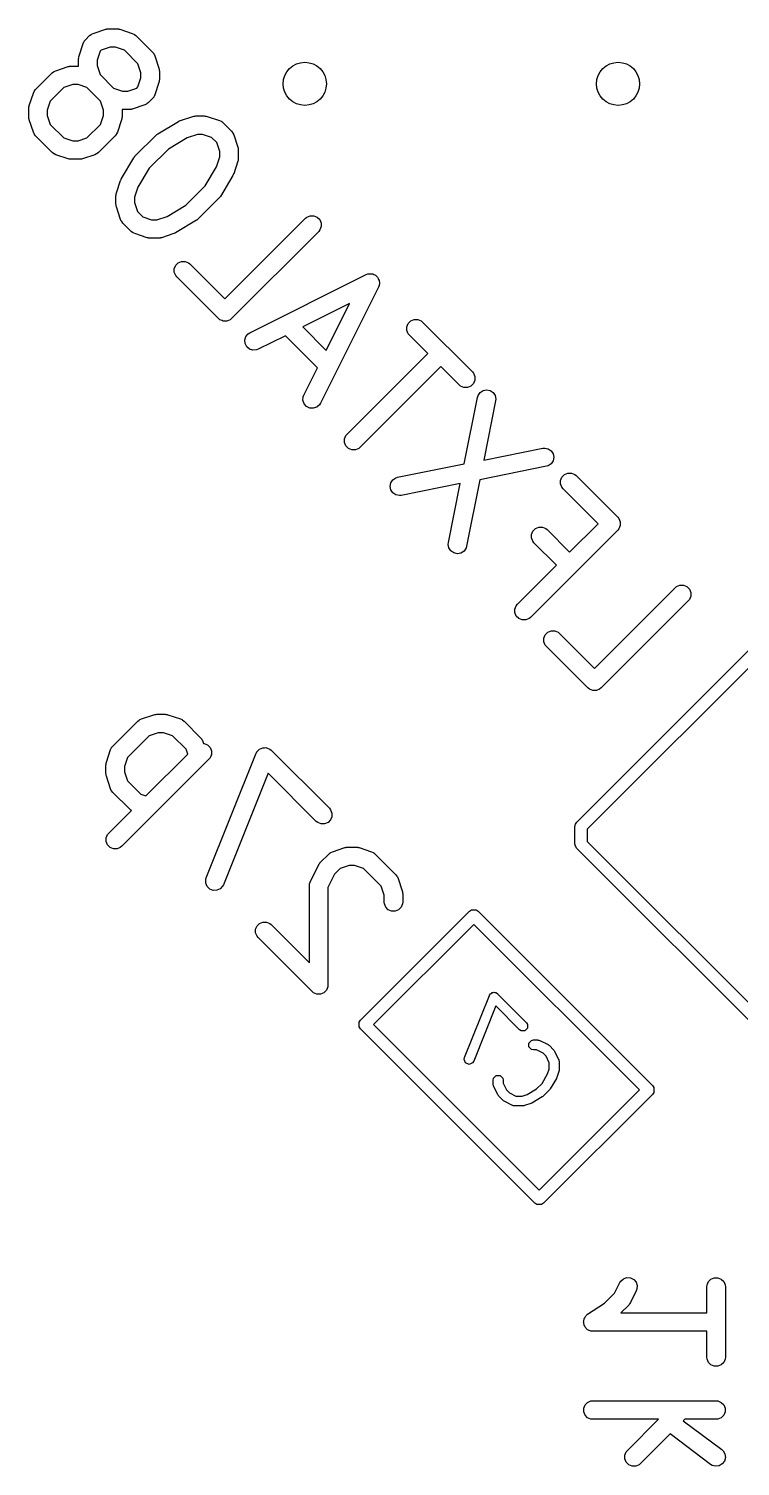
# Model space of a CAD drawing. Extents: x 0.29 to 2.1, y 0.2 to 2.1.
# Drawn here: x 0.9885 to 1.2156, y 1.3424 to 1.8015 of the extents above; entities that cross this region are included whole.
import ezdxf

# ---------------------------------------------------------------- set-up
doc = ezdxf.new("R2010")
doc.units = 0
doc.header["$MEASUREMENT"] = 0
doc.layers.add('BLACK', color=7, linetype='CONTINUOUS')

msp = doc.modelspace()

# ---------------------------------------------------------------- linework, layer by layer
at = {"layer": 'BLACK', "linetype": 'CONTINUOUS'}
for p, q in [((1.00789, 1.79926), (1.00833, 1.79963)), ((1.00833, 1.79963), (1.00843, 1.79967)), ((1.00843, 1.79967), (1.00851, 1.79974)), ((1.00851, 1.79974), (1.00904, 1.79998)), ((1.00904, 1.79998), (1.01302, 1.8013)), ((1.01302, 1.8013), (1.0133, 1.80137)), ((1.0133, 1.80137), (1.01337, 1.8014)), ((1.01337, 1.8014), (1.01348, 1.80141)), ((1.01348, 1.80141), (1.01358, 1.80143)), ((1.01358, 1.80143), (1.01366, 1.80143)), ((1.01366, 1.80143), (1.01395, 1.80146)), ((1.01395, 1.80146), (1.0166, 1.80146)), ((1.0166, 1.80146), (1.01689, 1.80143)), ((1.01689, 1.80143), (1.01697, 1.80143)), ((1.01697, 1.80143), (1.01707, 1.80141)), ((1.01707, 1.80141), (1.01718, 1.8014)), ((1.01718, 1.8014), (1.01725, 1.80137)), ((1.01725, 1.80137), (1.01754, 1.8013)), ((1.01754, 1.8013), (1.02151, 1.79998)), ((1.02151, 1.79998), (1.02204, 1.79974)), ((1.02204, 1.79974), (1.02212, 1.79967)), ((1.02212, 1.79967), (1.02222, 1.79963)), ((1.02222, 1.79963), (1.02267, 1.79926)), ((1.00452, 1.79281), (1.00585, 1.79679)), ((1.00585, 1.79679), (1.00608, 1.79731)), ((1.00608, 1.79731), (1.00615, 1.79739)), ((1.00615, 1.79739), (1.00619, 1.79749)), ((1.00619, 1.79749), (1.00656, 1.79794)), ((1.00656, 1.79794), (1.00789, 1.79926)), ((1.01443, 1.79555), (1.01157, 1.7946)), ((1.01612, 1.79555), (1.01443, 1.79555)), ((1.01898, 1.7946), (1.01612, 1.79555)), ((1.02267, 1.79926), (1.02797, 1.79396)), ((1.00437, 1.79187), (1.0044, 1.79217)), ((1.00437, 1.78952), (1.00437, 1.79187)), ((1.00439, 1.79224), (1.00442, 1.79235)), ((1.0044, 1.79217), (1.00439, 1.79224)), ((1.00442, 1.79235), (1.00443, 1.79245)), ((1.00443, 1.79245), (1.00446, 1.79252)), ((1.00446, 1.79252), (1.00452, 1.79281)), ((1.01123, 1.79426), (1.01028, 1.7914)), ((1.01028, 1.7914), (1.01028, 1.7897)), ((1.01157, 1.7946), (1.01123, 1.79426)), ((1.0233, 1.79028), (1.01898, 1.7946)), ((1.02797, 1.79396), (1.02834, 1.79351)), ((1.02834, 1.79351), (1.02838, 1.79342)), ((1.02838, 1.79342), (1.02845, 1.79334)), ((1.02845, 1.79334), (1.02868, 1.79281)), ((1.02868, 1.79281), (1.03001, 1.78883)), ((0.99065, 1.78203), (0.99595, 1.78733)), ((0.99595, 1.78733), (0.9964, 1.7877)), ((0.9964, 1.7877), (0.9965, 1.78774)), ((0.9965, 1.78774), (0.99658, 1.78781)), ((0.99658, 1.78781), (0.99711, 1.78805)), ((0.99711, 1.78805), (1.00109, 1.78937)), ((1.00109, 1.78937), (1.00137, 1.78944)), ((1.00137, 1.78944), (1.00144, 1.78947)), ((1.00144, 1.78947), (1.00155, 1.78948)), ((1.00155, 1.78948), (1.00165, 1.7895)), ((1.00165, 1.7895), (1.00173, 1.7895)), ((1.00173, 1.7895), (1.00202, 1.78952)), ((1.00202, 1.78952), (1.00437, 1.78952)), ((1.01028, 1.7897), (1.01123, 1.78684)), ((1.01123, 1.78684), (1.01555, 1.78252)), ((1.02425, 1.78742), (1.0233, 1.79028)), ((1.0233, 1.78286), (1.02425, 1.78573)), ((1.02425, 1.78573), (1.02425, 1.78742)), ((1.03001, 1.78883), (1.03007, 1.78855)), ((1.03007, 1.78855), (1.0301, 1.78847)), ((1.0301, 1.78847), (1.03011, 1.78837)), ((1.03011, 1.78837), (1.03014, 1.78827)), ((1.03014, 1.78827), (1.03013, 1.78819)), ((1.03013, 1.78819), (1.03016, 1.7879)), ((1.03016, 1.7879), (1.03016, 1.78525)), ((0.98994, 1.78088), (0.99017, 1.78141)), ((0.99017, 1.78141), (0.99024, 1.78149)), ((0.99024, 1.78149), (0.99029, 1.78158)), ((0.99029, 1.78158), (0.99065, 1.78203)), ((0.99964, 1.78267), (0.99532, 1.77835)), ((1.0025, 1.78362), (0.99964, 1.78267)), ((1.00419, 1.78362), (1.0025, 1.78362)), ((1.00705, 1.78267), (1.00419, 1.78362)), ((1.01137, 1.77835), (1.00705, 1.78267)), ((1.01555, 1.78252), (1.01841, 1.78157)), ((1.01841, 1.78157), (1.0201, 1.78157)), ((1.0201, 1.78157), (1.02296, 1.78252)), ((1.02296, 1.78252), (1.0233, 1.78286)), ((1.03001, 1.78431), (1.02868, 1.78034)), ((1.03007, 1.7846), (1.03001, 1.78431)), ((1.0301, 1.78467), (1.03007, 1.7846)), ((1.03011, 1.78477), (1.0301, 1.78467)), ((1.03014, 1.78488), (1.03011, 1.78477)), ((1.03016, 1.78525), (1.03013, 1.78495)), ((1.03013, 1.78495), (1.03014, 1.78488)), ((0.98851, 1.77644), (0.98852, 1.77654)), ((0.98852, 1.77654), (0.98855, 1.77661)), ((0.98855, 1.77661), (0.98861, 1.7769)), ((0.98861, 1.7769), (0.98994, 1.78088)), ((0.99532, 1.77835), (0.99437, 1.77549)), ((1.01232, 1.77549), (1.01137, 1.77835)), ((1.02549, 1.77714), (1.02151, 1.77582)), ((1.02602, 1.77738), (1.02549, 1.77714)), ((1.0261, 1.77745), (1.02602, 1.77738)), ((1.0262, 1.77749), (1.0261, 1.77745)), ((1.02664, 1.77786), (1.0262, 1.77749)), ((1.02797, 1.77918), (1.02664, 1.77786)), ((1.02834, 1.77963), (1.02797, 1.77918)), ((1.02838, 1.77973), (1.02834, 1.77963)), ((1.02845, 1.77981), (1.02838, 1.77973)), ((1.02868, 1.78034), (1.02845, 1.77981)), ((0.98846, 1.77597), (0.98849, 1.77626)), ((0.98846, 1.77332), (0.98846, 1.77597)), ((0.98849, 1.77302), (0.98846, 1.77332)), ((0.98848, 1.77634), (0.98851, 1.77644)), ((0.98849, 1.77626), (0.98848, 1.77634)), ((0.98848, 1.77295), (0.98849, 1.77302)), ((0.98851, 1.77284), (0.98848, 1.77295)), ((0.98852, 1.77274), (0.98851, 1.77284)), ((0.98855, 1.77267), (0.98852, 1.77274)), ((0.98861, 1.77238), (0.98855, 1.77267)), ((0.98994, 1.7684), (0.98861, 1.77238)), ((0.99437, 1.77549), (0.99437, 1.77379)), ((0.99437, 1.77379), (0.99532, 1.77093)), ((1.01137, 1.77093), (1.01232, 1.77379)), ((1.01232, 1.77379), (1.01232, 1.77549)), ((1.01808, 1.77238), (1.01675, 1.7684)), ((1.01814, 1.77267), (1.01808, 1.77238)), ((1.01817, 1.77274), (1.01814, 1.77267)), ((1.01818, 1.77284), (1.01817, 1.77274)), ((1.01821, 1.77295), (1.01818, 1.77284)), ((1.01823, 1.77332), (1.0182, 1.77302)), ((1.0182, 1.77302), (1.01821, 1.77295)), ((1.02058, 1.77567), (1.01823, 1.77567)), ((1.01823, 1.77567), (1.01823, 1.77332)), ((1.02087, 1.77569), (1.02058, 1.77567)), ((1.02095, 1.77569), (1.02087, 1.77569)), ((1.02105, 1.77571), (1.02095, 1.77569)), ((1.02116, 1.77572), (1.02105, 1.77571)), ((1.02123, 1.77575), (1.02116, 1.77572)), ((1.02151, 1.77582), (1.02123, 1.77575)), ((1.03635, 1.7719), (1.03658, 1.77201)), ((1.03658, 1.77201), (1.03682, 1.77212)), ((1.03682, 1.77212), (1.03684, 1.77212)), ((1.03684, 1.77212), (1.03688, 1.77214)), ((1.03688, 1.77214), (1.04086, 1.77347)), ((1.04086, 1.77347), (1.04114, 1.77353)), ((1.04114, 1.77353), (1.04121, 1.77356)), ((1.04121, 1.77356), (1.04132, 1.77357)), ((1.04132, 1.77357), (1.04142, 1.77359)), ((1.04142, 1.77359), (1.0415, 1.77359)), ((1.0415, 1.77359), (1.04179, 1.77362)), ((1.04179, 1.77362), (1.04444, 1.77362)), ((1.04444, 1.77362), (1.04473, 1.77359)), ((1.04473, 1.77359), (1.04481, 1.77359)), ((1.04481, 1.77359), (1.04491, 1.77357)), ((1.04491, 1.77357), (1.04502, 1.77356)), ((1.04502, 1.77356), (1.04509, 1.77353)), ((1.04509, 1.77353), (1.04537, 1.77347)), ((1.04537, 1.77347), (1.04935, 1.77214)), ((1.04935, 1.77214), (1.04988, 1.7719)), ((0.99017, 1.76788), (0.98994, 1.7684)), ((0.99024, 1.7678), (0.99017, 1.76788)), ((0.99029, 1.7677), (0.99024, 1.7678)), ((0.99065, 1.76725), (0.99029, 1.7677)), ((0.99532, 1.77093), (0.99964, 1.76662)), ((1.00705, 1.76662), (1.01137, 1.77093)), ((1.01641, 1.7677), (1.01604, 1.76725)), ((1.01645, 1.7678), (1.01641, 1.7677)), ((1.01652, 1.76788), (1.01645, 1.7678)), ((1.01675, 1.7684), (1.01652, 1.76788)), ((1.02247, 1.76082), (1.0291, 1.76745)), ((1.0291, 1.76745), (1.02917, 1.76751)), ((1.02917, 1.76751), (1.0292, 1.76755)), ((1.0292, 1.76755), (1.02938, 1.76768)), ((1.02938, 1.76768), (1.02954, 1.76782)), ((1.02954, 1.76782), (1.02958, 1.76783)), ((1.02958, 1.76783), (1.02967, 1.76789)), ((1.02967, 1.76789), (1.03629, 1.77187)), ((1.03629, 1.77187), (1.03633, 1.77189)), ((1.03633, 1.77189), (1.03635, 1.7719)), ((1.04227, 1.76771), (1.03905, 1.76664)), ((1.04396, 1.76771), (1.04227, 1.76771)), ((1.04682, 1.76676), (1.04396, 1.76771)), ((1.04988, 1.7719), (1.04996, 1.77183)), ((1.04996, 1.77183), (1.05006, 1.77179)), ((1.05006, 1.77179), (1.05051, 1.77143)), ((1.05051, 1.77143), (1.05316, 1.76877)), ((1.05316, 1.76877), (1.05352, 1.76833)), ((1.05352, 1.76833), (1.05356, 1.76823)), ((1.05356, 1.76823), (1.05363, 1.76815)), ((1.05363, 1.76815), (1.05387, 1.76762)), ((1.05387, 1.76762), (1.0552, 1.76364)), ((0.99595, 1.76195), (0.99065, 1.76725)), ((0.99964, 1.76662), (1.0025, 1.76566)), ((1.0025, 1.76566), (1.00419, 1.76566)), ((1.00419, 1.76566), (1.00705, 1.76662)), ((1.01604, 1.76725), (1.01074, 1.76195)), ((1.03302, 1.76302), (1.0269, 1.7569)), ((1.03905, 1.76664), (1.03302, 1.76302)), ((1.04849, 1.76509), (1.04682, 1.76676)), ((1.04944, 1.76223), (1.04849, 1.76509)), ((1.0552, 1.76364), (1.05526, 1.76336)), ((1.05526, 1.76336), (1.05529, 1.76329)), ((1.05529, 1.76329), (1.0553, 1.76318)), ((1.0553, 1.76318), (1.05532, 1.76308)), ((1.05532, 1.76308), (1.05532, 1.763)), ((1.05532, 1.763), (1.05535, 1.76271)), ((0.9964, 1.76158), (0.99595, 1.76195)), ((0.9965, 1.76154), (0.9964, 1.76158)), ((0.99658, 1.76147), (0.9965, 1.76154)), ((0.99711, 1.76123), (0.99658, 1.76147)), ((1.00109, 1.75991), (0.99711, 1.76123)), ((1.00137, 1.75984), (1.00109, 1.75991)), ((1.00144, 1.75981), (1.00137, 1.75984)), ((1.00155, 1.7598), (1.00144, 1.75981)), ((1.00165, 1.75978), (1.00155, 1.7598)), ((1.00173, 1.75979), (1.00165, 1.75978)), ((1.00202, 1.75976), (1.00173, 1.75979)), ((1.00467, 1.75976), (1.00202, 1.75976)), ((1.00496, 1.75979), (1.00467, 1.75976)), ((1.00504, 1.75978), (1.00496, 1.75979)), ((1.00514, 1.7598), (1.00504, 1.75978)), ((1.00525, 1.75981), (1.00514, 1.7598)), ((1.00532, 1.75984), (1.00525, 1.75981)), ((1.0056, 1.75991), (1.00532, 1.75984)), ((1.00958, 1.76123), (1.0056, 1.75991)), ((1.01011, 1.76147), (1.00958, 1.76123)), ((1.01019, 1.76154), (1.01011, 1.76147)), ((1.01029, 1.76158), (1.01019, 1.76154)), ((1.01074, 1.76195), (1.01029, 1.76158)), ((1.01805, 1.75362), (1.02202, 1.76025)), ((1.02202, 1.76025), (1.02208, 1.76033)), ((1.02208, 1.76033), (1.0221, 1.76037)), ((1.0221, 1.76037), (1.02224, 1.76054)), ((1.02224, 1.76054), (1.02237, 1.76072)), ((1.02237, 1.76072), (1.0224, 1.76074)), ((1.0224, 1.76074), (1.02247, 1.76082)), ((1.04837, 1.75732), (1.04944, 1.76054)), ((1.04944, 1.76054), (1.04944, 1.76223)), ((1.0552, 1.75912), (1.05387, 1.75515)), ((1.05526, 1.75941), (1.0552, 1.75912)), ((1.05529, 1.75948), (1.05526, 1.75941)), ((1.0553, 1.75959), (1.05529, 1.75948)), ((1.05532, 1.75969), (1.0553, 1.75959)), ((1.05535, 1.76006), (1.05532, 1.75977)), ((1.05532, 1.75977), (1.05532, 1.75969)), ((1.05535, 1.76271), (1.05535, 1.76006)), ((1.01791, 1.75333), (1.01801, 1.75357)), ((1.01801, 1.75357), (1.01803, 1.75358)), ((1.01803, 1.75358), (1.01805, 1.75362)), ((1.0269, 1.7569), (1.02328, 1.75086)), ((1.04475, 1.75128), (1.04837, 1.75732)), ((1.0536, 1.75456), (1.04962, 1.74793)), ((1.05362, 1.7546), (1.0536, 1.75456)), ((1.05363, 1.75462), (1.05362, 1.7546)), ((1.05374, 1.75485), (1.05363, 1.75462)), ((1.05385, 1.75509), (1.05374, 1.75485)), ((1.05387, 1.75515), (1.05385, 1.75511)), ((1.05385, 1.75511), (1.05385, 1.75509)), ((1.01639, 1.74878), (1.01645, 1.74906)), ((1.01645, 1.74906), (1.01778, 1.75304)), ((1.01778, 1.75304), (1.0178, 1.75308)), ((1.0178, 1.7531), (1.01791, 1.75333)), ((1.0178, 1.75308), (1.0178, 1.7531)), ((1.02328, 1.75086), (1.02221, 1.74765)), ((1.03863, 1.74517), (1.04475, 1.75128)), ((1.0163, 1.74813), (1.01633, 1.74842)), ((1.0163, 1.74548), (1.0163, 1.74813)), ((1.01633, 1.74518), (1.0163, 1.74548)), ((1.01632, 1.7485), (1.01635, 1.7486)), ((1.01633, 1.74842), (1.01632, 1.7485)), ((1.01632, 1.74511), (1.01633, 1.74518)), ((1.01635, 1.745), (1.01632, 1.74511)), ((1.01635, 1.7486), (1.01636, 1.7487)), ((1.01636, 1.7449), (1.01635, 1.745)), ((1.01636, 1.7487), (1.01639, 1.74878)), ((1.01639, 1.74483), (1.01636, 1.7449)), ((1.01645, 1.74454), (1.01639, 1.74483)), ((1.01778, 1.74057), (1.01645, 1.74454)), ((1.02221, 1.74765), (1.02221, 1.74596)), ((1.02221, 1.74596), (1.02316, 1.74309)), ((1.03259, 1.74155), (1.03863, 1.74517)), ((1.04918, 1.74737), (1.04255, 1.74074)), ((1.04924, 1.74744), (1.04918, 1.74737)), ((1.04928, 1.74747), (1.04924, 1.74744)), ((1.04941, 1.74764), (1.04928, 1.74747)), ((1.04955, 1.74781), (1.04941, 1.74764)), ((1.04956, 1.74785), (1.04955, 1.74781)), ((1.04962, 1.74793), (1.04956, 1.74785)), ((1.01801, 1.74004), (1.01778, 1.74057)), ((1.01808, 1.73996), (1.01801, 1.74004)), ((1.01812, 1.73986), (1.01808, 1.73996)), ((1.01849, 1.73941), (1.01812, 1.73986)), ((1.02316, 1.74309), (1.02483, 1.74143)), ((1.02483, 1.74143), (1.02769, 1.74048)), ((1.02769, 1.74048), (1.02938, 1.74048)), ((1.02938, 1.74048), (1.03259, 1.74155)), ((1.04198, 1.74029), (1.03535, 1.73632)), ((1.04206, 1.74035), (1.04198, 1.74029)), ((1.0421, 1.74037), (1.04206, 1.74035)), ((1.04227, 1.74051), (1.0421, 1.74037)), ((1.04245, 1.74064), (1.04227, 1.74051)), ((1.04247, 1.74067), (1.04245, 1.74064)), ((1.04255, 1.74074), (1.04247, 1.74067)), ((1.05107, 1.71518), (1.07682, 1.74094)), ((1.07682, 1.74094), (1.07727, 1.7413)), ((1.07727, 1.7413), (1.07833, 1.74174)), ((1.07833, 1.74174), (1.07948, 1.74174)), ((1.07948, 1.74174), (1.08055, 1.7413)), ((1.08055, 1.7413), (1.08136, 1.74049)), ((1.08136, 1.74049), (1.0818, 1.73942)), ((1.02114, 1.73676), (1.01849, 1.73941)), ((1.02159, 1.73639), (1.02114, 1.73676)), ((1.02169, 1.73635), (1.02159, 1.73639)), ((1.02177, 1.73628), (1.02169, 1.73635)), ((1.0223, 1.73605), (1.02177, 1.73628)), ((1.02627, 1.73472), (1.0223, 1.73605)), ((1.03477, 1.73605), (1.03079, 1.73472)), ((1.03481, 1.73607), (1.03477, 1.73605)), ((1.03483, 1.73607), (1.03481, 1.73607)), ((1.03506, 1.73618), (1.03483, 1.73607)), ((1.0353, 1.73628), (1.03506, 1.73618)), ((1.03531, 1.7363), (1.0353, 1.73628)), ((1.03535, 1.73632), (1.03531, 1.7363)), ((1.081, 1.73676), (1.05316, 1.70892)), ((1.08136, 1.73721), (1.081, 1.73676)), ((1.0818, 1.73827), (1.08136, 1.73721)), ((1.0818, 1.73942), (1.0818, 1.73827)), ((1.02656, 1.73466), (1.02627, 1.73472)), ((1.02663, 1.73463), (1.02656, 1.73466)), ((1.02674, 1.73462), (1.02663, 1.73463)), ((1.02684, 1.73459), (1.02674, 1.73462)), ((1.02692, 1.7346), (1.02684, 1.73459)), ((1.02721, 1.73457), (1.02692, 1.7346)), ((1.02986, 1.73457), (1.02721, 1.73457)), ((1.03015, 1.7346), (1.02986, 1.73457)), ((1.03023, 1.73459), (1.03015, 1.7346)), ((1.03033, 1.73462), (1.03023, 1.73459)), ((1.03043, 1.73463), (1.03033, 1.73462)), ((1.03051, 1.73466), (1.03043, 1.73463)), ((1.03079, 1.73472), (1.03051, 1.73466)), ((1.03536, 1.72591), (1.03617, 1.72672)), ((1.03617, 1.72672), (1.03724, 1.72716)), ((1.03724, 1.72716), (1.03839, 1.72716)), ((1.03839, 1.72716), (1.03945, 1.72672)), ((1.03945, 1.72672), (1.0399, 1.72635)), ((1.0399, 1.72635), (1.05107, 1.71518)), ((1.03492, 1.72484), (1.03536, 1.72591)), ((1.03492, 1.72369), (1.03492, 1.72484)), ((1.03536, 1.72263), (1.03492, 1.72369)), ((1.03572, 1.72218), (1.03536, 1.72263)), ((1.04898, 1.70892), (1.03572, 1.72218)), ((1.05903, 1.70437), (1.09615, 1.72293)), ((1.09615, 1.72293), (1.09669, 1.72314)), ((1.09669, 1.72314), (1.0969, 1.72315)), ((1.0969, 1.72315), (1.0971, 1.72322)), ((1.0971, 1.72322), (1.09747, 1.72319)), ((1.09747, 1.72319), (1.09784, 1.72322)), ((1.09784, 1.72322), (1.09804, 1.72315)), ((1.09804, 1.72315), (1.09825, 1.72314)), ((1.09825, 1.72314), (1.09858, 1.72297)), ((1.09858, 1.72297), (1.09893, 1.72285)), ((1.09893, 1.72285), (1.09909, 1.72272)), ((1.09909, 1.72272), (1.09928, 1.72262)), ((1.09928, 1.72262), (1.09952, 1.72234)), ((1.09952, 1.72234), (1.0998, 1.7221)), ((1.0998, 1.7221), (1.09989, 1.72191)), ((1.09989, 1.72191), (1.10003, 1.72175)), ((1.10003, 1.72175), (1.10015, 1.7214)), ((1.10011, 1.71897), (1.08155, 1.68185)), ((1.10032, 1.71951), (1.10011, 1.71897)), ((1.10015, 1.7214), (1.10032, 1.72107)), ((1.10032, 1.72107), (1.10033, 1.72086)), ((1.10033, 1.71972), (1.10032, 1.71951)), ((1.10033, 1.72086), (1.1004, 1.72066)), ((1.1004, 1.71992), (1.10033, 1.71972)), ((1.1004, 1.72066), (1.10037, 1.72029)), ((1.10037, 1.72029), (1.1004, 1.71992)), ((1.09086, 1.71369), (1.07594, 1.70622)), ((1.0834, 1.69876), (1.09086, 1.71369)), ((1.04943, 1.70855), (1.04898, 1.70892)), ((1.05018, 1.70824), (1.04943, 1.70855)), ((1.05049, 1.70811), (1.05018, 1.70824)), ((1.05165, 1.70811), (1.05049, 1.70811)), ((1.05049, 1.70811), (1.05049, 1.70811)), ((1.05271, 1.70855), (1.05165, 1.70811)), ((1.05316, 1.70892), (1.05271, 1.70855)), ((1.05271, 1.70855), (1.05271, 1.70855)), ((1.10959, 1.70735), (1.11041, 1.70816)), ((1.11041, 1.70816), (1.11147, 1.7086)), ((1.11147, 1.7086), (1.11263, 1.7086)), ((1.11263, 1.7086), (1.11369, 1.70816)), ((1.11369, 1.70816), (1.11414, 1.70779)), ((1.11414, 1.70779), (1.13005, 1.69189)), ((1.05742, 1.7021), (1.05778, 1.70319)), ((1.05778, 1.70319), (1.05854, 1.70406)), ((1.05854, 1.70406), (1.05903, 1.70437)), ((1.07037, 1.70344), (1.06167, 1.69909)), ((1.08062, 1.69319), (1.07037, 1.70344)), ((1.07594, 1.70622), (1.0834, 1.69876)), ((1.10915, 1.70628), (1.10959, 1.70735)), ((1.10915, 1.70513), (1.10915, 1.70628)), ((1.10959, 1.70407), (1.10915, 1.70513)), ((1.10996, 1.70362), (1.10959, 1.70407)), ((1.11583, 1.69775), (1.10996, 1.70362)), ((1.0575, 1.70095), (1.05742, 1.7021)), ((1.05802, 1.69992), (1.0575, 1.70095)), ((1.05889, 1.69916), (1.05802, 1.69992)), ((1.05998, 1.6988), (1.05889, 1.69916)), ((1.06113, 1.69888), (1.05998, 1.6988)), ((1.06167, 1.69909), (1.06113, 1.69888)), ((1.09008, 1.672), (1.11583, 1.69775)), ((1.07627, 1.68449), (1.08062, 1.69319)), ((1.12, 1.69358), (1.09425, 1.66783)), ((1.12587, 1.68771), (1.12, 1.69358)), ((1.13005, 1.69189), (1.13041, 1.69144)), ((1.13041, 1.69144), (1.13085, 1.69037)), ((1.13085, 1.69037), (1.13085, 1.68922)), ((1.12632, 1.68734), (1.12587, 1.68771)), ((1.12738, 1.6869), (1.12632, 1.68734)), ((1.12853, 1.6869), (1.12738, 1.6869)), ((1.1296, 1.68734), (1.12853, 1.6869)), ((1.13041, 1.68816), (1.1296, 1.68734)), ((1.13085, 1.68922), (1.13041, 1.68816)), ((1.13186, 1.6843), (1.1325, 1.68526)), ((1.1325, 1.68526), (1.13346, 1.6859)), ((1.13346, 1.6859), (1.13459, 1.68612)), ((1.13459, 1.68612), (1.13572, 1.6859)), ((1.13572, 1.6859), (1.13668, 1.68526)), ((1.13668, 1.68526), (1.13731, 1.6843)), ((1.07598, 1.6828), (1.07606, 1.68395)), ((1.07634, 1.68171), (1.07598, 1.6828)), ((1.07606, 1.68395), (1.07627, 1.68449)), ((1.0771, 1.68084), (1.07634, 1.68171)), ((1.07813, 1.68032), (1.0771, 1.68084)), ((1.07928, 1.68024), (1.07813, 1.68032)), ((1.08037, 1.68061), (1.07928, 1.68024)), ((1.08124, 1.68136), (1.08037, 1.68061)), ((1.08155, 1.68185), (1.08124, 1.68136)), ((1.12744, 1.66248), (1.13169, 1.68375)), ((1.13169, 1.68375), (1.13186, 1.6843)), ((1.13748, 1.68259), (1.13371, 1.66374)), ((1.13731, 1.6843), (1.13754, 1.68317)), ((1.13754, 1.68317), (1.13748, 1.68259)), ((1.08927, 1.67049), (1.08971, 1.67155)), ((1.08971, 1.67155), (1.09008, 1.672)), ((1.08927, 1.66934), (1.08927, 1.67049)), ((1.08971, 1.66827), (1.08927, 1.66934)), ((1.09052, 1.66746), (1.08971, 1.66827)), ((1.09159, 1.66702), (1.09052, 1.66746)), ((1.09274, 1.66702), (1.09159, 1.66702)), ((1.09381, 1.66746), (1.09274, 1.66702)), ((1.09425, 1.66783), (1.09381, 1.66746)), ((1.13371, 1.66374), (1.15257, 1.66751)), ((1.15257, 1.66751), (1.15314, 1.66756)), ((1.15314, 1.66756), (1.15427, 1.66734)), ((1.15427, 1.66734), (1.15523, 1.6667)), ((1.15523, 1.6667), (1.15587, 1.66574)), ((1.10617, 1.65823), (1.12744, 1.66248)), ((1.15428, 1.66188), (1.15372, 1.66172)), ((1.15524, 1.66253), (1.15428, 1.66188)), ((1.15587, 1.66348), (1.15524, 1.66253)), ((1.15587, 1.66574), (1.1561, 1.66461)), ((1.1561, 1.66461), (1.15587, 1.66348)), ((1.10402, 1.65646), (1.10466, 1.65742)), ((1.10466, 1.65742), (1.10561, 1.65806)), ((1.10561, 1.65806), (1.10617, 1.65823)), ((1.13246, 1.65746), (1.1282, 1.63619)), ((1.15372, 1.66172), (1.13246, 1.65746)), ((1.1582, 1.65723), (1.15864, 1.6583)), ((1.1582, 1.65608), (1.1582, 1.65723)), ((1.15864, 1.6583), (1.15946, 1.65911)), ((1.15946, 1.65911), (1.16052, 1.65955)), ((1.16052, 1.65955), (1.16167, 1.65955)), ((1.16167, 1.65955), (1.16274, 1.65911)), ((1.16274, 1.65911), (1.16319, 1.65874)), ((1.16319, 1.65874), (1.17644, 1.64549)), ((1.10379, 1.65533), (1.10402, 1.65646)), ((1.10402, 1.6542), (1.10379, 1.65533)), ((1.10466, 1.65324), (1.10402, 1.6542)), ((1.10562, 1.6526), (1.10466, 1.65324)), ((1.10675, 1.65238), (1.10562, 1.6526)), ((1.12618, 1.65621), (1.10733, 1.65244)), ((1.12241, 1.63735), (1.12618, 1.65621)), ((1.15864, 1.65502), (1.1582, 1.65608)), ((1.15901, 1.65457), (1.15864, 1.65502)), ((1.17018, 1.6434), (1.15901, 1.65457)), ((1.10733, 1.65244), (1.10675, 1.65238)), ((1.1611, 1.63432), (1.17018, 1.6434)), ((1.17644, 1.64549), (1.17681, 1.64504)), ((1.17681, 1.64504), (1.17725, 1.64398)), ((1.17725, 1.64398), (1.17725, 1.64282)), ((1.17644, 1.64131), (1.1486, 1.61347)), ((1.14892, 1.64), (1.14936, 1.64106)), ((1.14892, 1.63885), (1.14892, 1.64)), ((1.14936, 1.63778), (1.14892, 1.63885)), ((1.14936, 1.64106), (1.15018, 1.64188)), ((1.15018, 1.64188), (1.15124, 1.64232)), ((1.15124, 1.64232), (1.1524, 1.64232)), ((1.1524, 1.64232), (1.15346, 1.64188)), ((1.15346, 1.64188), (1.15391, 1.64151)), ((1.15391, 1.64151), (1.1611, 1.63432)), ((1.17681, 1.64176), (1.17644, 1.64131)), ((1.17725, 1.64282), (1.17681, 1.64176)), ((1.17681, 1.64176), (1.17681, 1.64176)), ((1.12235, 1.63678), (1.12241, 1.63735)), ((1.12258, 1.63565), (1.12235, 1.63678)), ((1.12322, 1.63469), (1.12258, 1.63565)), ((1.12417, 1.63405), (1.12322, 1.63469)), ((1.12739, 1.63468), (1.12643, 1.63404)), ((1.12803, 1.63564), (1.12739, 1.63468)), ((1.1282, 1.63619), (1.12803, 1.63564)), ((1.14973, 1.63734), (1.14936, 1.63778)), ((1.15692, 1.63014), (1.14973, 1.63734)), ((1.1253, 1.63382), (1.12417, 1.63405)), ((1.12643, 1.63404), (1.1253, 1.63382)), ((1.14443, 1.61765), (1.15692, 1.63014)), ((1.16336, 1.54808), (1.24688, 1.6316)), ((1.24909, 1.62824), (1.16672, 1.54588)), ((1.16905, 1.5972), (1.1948, 1.62295)), ((1.1948, 1.62295), (1.19525, 1.62332)), ((1.19525, 1.62332), (1.19632, 1.62376)), ((1.19632, 1.62376), (1.19747, 1.62376)), ((1.19747, 1.62376), (1.19853, 1.62332)), ((1.19853, 1.62332), (1.19935, 1.6225)), ((1.19935, 1.6225), (1.19979, 1.62144)), ((1.19979, 1.62144), (1.19979, 1.62029)), ((1.14362, 1.61614), (1.14406, 1.6172)), ((1.14362, 1.61499), (1.14362, 1.61614)), ((1.14406, 1.6172), (1.14443, 1.61765)), ((1.19898, 1.61878), (1.17114, 1.59094)), ((1.19935, 1.61922), (1.19898, 1.61878)), ((1.19979, 1.62029), (1.19935, 1.61922)), ((1.14406, 1.61392), (1.14362, 1.61499)), ((1.14488, 1.61311), (1.14406, 1.61392)), ((1.14594, 1.61267), (1.14488, 1.61311)), ((1.14709, 1.61267), (1.14594, 1.61267)), ((1.14816, 1.61311), (1.14709, 1.61267)), ((1.1486, 1.61347), (1.14816, 1.61311)), ((1.1529, 1.60686), (1.15334, 1.60792)), ((1.1529, 1.60571), (1.1529, 1.60686)), ((1.15334, 1.60792), (1.15416, 1.60874)), ((1.15416, 1.60874), (1.15522, 1.60918)), ((1.15522, 1.60918), (1.15637, 1.60918)), ((1.15637, 1.60918), (1.15744, 1.60874)), ((1.15744, 1.60874), (1.15788, 1.60837)), ((1.15788, 1.60837), (1.16905, 1.5972)), ((1.15334, 1.60464), (1.1529, 1.60571)), ((1.15371, 1.60419), (1.15334, 1.60464)), ((1.16696, 1.59094), (1.15371, 1.60419)), ((1.16741, 1.59057), (1.16696, 1.59094)), ((1.16848, 1.59013), (1.16741, 1.59057)), ((1.16963, 1.59013), (1.16848, 1.59013)), ((1.16848, 1.59013), (1.16848, 1.59013)), ((1.17069, 1.59057), (1.16963, 1.59013)), ((1.17114, 1.59094), (1.17069, 1.59057)), ((1.01529, 1.57239), (1.02325, 1.58035)), ((1.02325, 1.58035), (1.02369, 1.58071)), ((1.02369, 1.58071), (1.02379, 1.58075)), ((1.02379, 1.58075), (1.02387, 1.58082)), ((1.02387, 1.58082), (1.0244, 1.58106)), ((1.0244, 1.58106), (1.02838, 1.58238)), ((1.02838, 1.58238), (1.02866, 1.58245)), ((1.02866, 1.58245), (1.02873, 1.58248)), ((1.02873, 1.58248), (1.02884, 1.58249)), ((1.02884, 1.58249), (1.02894, 1.58251)), ((1.02894, 1.58251), (1.02902, 1.58251)), ((1.02902, 1.58251), (1.02931, 1.58254)), ((1.02931, 1.58254), (1.03196, 1.58254)), ((1.03196, 1.58254), (1.03225, 1.58251)), ((1.03225, 1.58251), (1.03233, 1.58251)), ((1.03233, 1.58251), (1.03243, 1.58249)), ((1.03243, 1.58249), (1.03254, 1.58248)), ((1.03254, 1.58248), (1.03261, 1.58245)), ((1.03261, 1.58245), (1.0329, 1.58238)), ((1.0329, 1.58238), (1.03687, 1.58106)), ((1.03687, 1.58106), (1.0374, 1.58082)), ((1.0374, 1.58082), (1.03748, 1.58075)), ((1.03748, 1.58075), (1.03758, 1.58071)), ((1.03758, 1.58071), (1.03803, 1.58035)), ((1.03803, 1.58035), (1.04333, 1.57504)), ((1.02693, 1.57568), (1.01996, 1.56871)), ((1.02979, 1.57663), (1.02693, 1.57568)), ((1.03148, 1.57663), (1.02979, 1.57663)), ((1.03434, 1.57568), (1.03148, 1.57663)), ((1.03866, 1.57136), (1.03434, 1.57568)), ((1.04333, 1.57504), (1.0437, 1.5746)), ((1.0437, 1.5746), (1.04374, 1.5745)), ((1.01325, 1.56726), (1.01458, 1.57124)), ((1.01458, 1.57124), (1.01481, 1.57177)), ((1.01481, 1.57177), (1.01488, 1.57185)), ((1.01488, 1.57185), (1.01492, 1.57194)), ((1.01492, 1.57194), (1.01529, 1.57239)), ((1.03919, 1.56978), (1.03866, 1.57136)), ((1.04374, 1.5745), (1.04381, 1.57442)), ((1.04381, 1.57442), (1.04404, 1.57389)), ((1.04404, 1.57389), (1.04427, 1.5732)), ((1.04427, 1.5732), (1.04447, 1.5732)), ((1.04447, 1.5732), (1.04553, 1.57276)), ((1.04513, 1.5303), (1.06104, 1.57007)), ((1.04553, 1.57276), (1.04635, 1.57194)), ((1.04635, 1.57194), (1.04679, 1.57088)), ((1.04679, 1.57088), (1.04679, 1.56973)), ((1.06104, 1.57007), (1.0613, 1.57059)), ((1.0613, 1.57059), (1.06132, 1.5706)), ((1.06132, 1.57062), (1.06172, 1.57101)), ((1.06132, 1.5706), (1.06132, 1.57062)), ((1.06172, 1.57101), (1.06211, 1.57141)), ((1.06211, 1.57141), (1.06212, 1.57142)), ((1.06212, 1.57142), (1.06214, 1.57143)), ((1.06214, 1.57143), (1.06265, 1.57165)), ((1.06265, 1.57165), (1.06317, 1.57187)), ((1.06317, 1.57187), (1.06319, 1.57187)), ((1.06319, 1.57187), (1.0632, 1.57187)), ((1.0632, 1.57187), (1.06376, 1.57187)), ((1.06376, 1.57187), (1.06432, 1.57188)), ((1.06432, 1.57188), (1.06434, 1.57187)), ((1.06434, 1.57187), (1.06435, 1.57187)), ((1.06435, 1.57187), (1.06487, 1.57166)), ((1.06487, 1.57166), (1.06539, 1.57145)), ((1.06539, 1.57145), (1.0654, 1.57144)), ((1.0654, 1.57144), (1.06542, 1.57143)), ((1.06542, 1.57143), (1.06587, 1.57107)), ((1.06587, 1.57107), (1.08443, 1.55251)), ((1.0131, 1.56633), (1.01313, 1.56662)), ((1.0131, 1.56368), (1.0131, 1.56633)), ((1.01312, 1.5667), (1.01315, 1.5668)), ((1.01313, 1.56662), (1.01312, 1.5667)), ((1.01315, 1.5668), (1.01316, 1.5669)), ((1.01316, 1.5669), (1.01319, 1.56697)), ((1.01319, 1.56697), (1.01325, 1.56726)), ((1.04598, 1.56822), (1.01814, 1.54038)), ((1.01996, 1.56871), (1.01901, 1.56585)), ((1.01901, 1.56585), (1.01901, 1.56415)), ((1.02586, 1.55645), (1.03919, 1.56978)), ((1.04635, 1.56866), (1.04598, 1.56822)), ((1.04679, 1.56973), (1.04635, 1.56866)), ((1.01313, 1.56338), (1.0131, 1.56368)), ((1.01312, 1.56331), (1.01313, 1.56338)), ((1.01315, 1.5632), (1.01312, 1.56331)), ((1.01316, 1.5631), (1.01315, 1.5632)), ((1.01319, 1.56303), (1.01316, 1.5631)), ((1.01325, 1.56274), (1.01319, 1.56303)), ((1.01458, 1.55876), (1.01325, 1.56274)), ((1.01901, 1.56415), (1.01996, 1.56129)), ((1.01996, 1.56129), (1.02428, 1.55698)), ((1.06486, 1.56372), (1.05061, 1.52811)), ((1.08025, 1.54833), (1.06486, 1.56372)), ((1.01481, 1.55824), (1.01458, 1.55876)), ((1.01488, 1.55816), (1.01481, 1.55824)), ((1.01492, 1.55806), (1.01488, 1.55816)), ((1.01529, 1.55761), (1.01492, 1.55806)), ((1.02059, 1.55231), (1.01529, 1.55761)), ((1.02428, 1.55698), (1.02586, 1.55645)), ((1.01397, 1.54455), (1.02124, 1.55182)), ((1.02104, 1.55194), (1.02059, 1.55231)), ((1.02114, 1.5519), (1.02104, 1.55194)), ((1.02122, 1.55183), (1.02114, 1.5519)), ((1.02124, 1.55182), (1.02122, 1.55183)), ((1.08443, 1.55251), (1.08479, 1.55206)), ((1.08479, 1.55206), (1.08523, 1.55099)), ((1.0807, 1.54796), (1.08025, 1.54833)), ((1.08176, 1.54752), (1.0807, 1.54796)), ((1.08291, 1.54752), (1.08176, 1.54752)), ((1.08398, 1.54796), (1.08291, 1.54752)), ((1.08479, 1.54878), (1.08398, 1.54796)), ((1.08523, 1.54984), (1.08479, 1.54878)), ((1.08523, 1.55099), (1.08523, 1.54984)), ((1.16278, 1.54669), (1.16293, 1.54745)), ((1.16293, 1.54745), (1.16336, 1.54808)), ((1.01316, 1.54304), (1.0136, 1.54411)), ((1.01316, 1.54189), (1.01316, 1.54304)), ((1.0136, 1.54411), (1.01397, 1.54455)), ((1.16278, 1.54113), (1.16278, 1.54669)), ((1.16672, 1.54588), (1.16672, 1.54194)), ((1.0136, 1.54082), (1.01316, 1.54189)), ((1.01441, 1.54001), (1.0136, 1.54082)), ((1.01548, 1.53957), (1.01441, 1.54001)), ((1.01663, 1.53957), (1.01548, 1.53957)), ((1.01769, 1.54001), (1.01663, 1.53957)), ((1.01814, 1.54038), (1.01769, 1.54001)), ((1.08158, 1.53527), (1.08423, 1.53792)), ((1.08423, 1.53792), (1.08467, 1.53829)), ((1.08467, 1.53829), (1.08477, 1.53833)), ((1.08477, 1.53833), (1.08485, 1.5384)), ((1.08485, 1.5384), (1.08538, 1.53864)), ((1.08538, 1.53864), (1.08936, 1.53996)), ((1.08936, 1.53996), (1.08964, 1.54003)), ((1.08964, 1.54003), (1.08972, 1.54006)), ((1.08972, 1.54006), (1.08982, 1.54007)), ((1.08982, 1.54007), (1.08992, 1.54009)), ((1.08992, 1.54009), (1.09, 1.54009)), ((1.09, 1.54009), (1.09029, 1.54011)), ((1.09029, 1.54011), (1.09294, 1.54011)), ((1.09294, 1.54011), (1.09323, 1.54009)), ((1.09323, 1.54009), (1.09331, 1.54009)), ((1.09331, 1.54009), (1.09341, 1.54007)), ((1.09341, 1.54007), (1.09352, 1.54006)), ((1.09352, 1.54006), (1.09359, 1.54003)), ((1.09359, 1.54003), (1.09388, 1.53996)), ((1.09388, 1.53996), (1.09785, 1.53864)), ((1.09785, 1.53864), (1.09838, 1.5384)), ((1.09838, 1.5384), (1.09846, 1.53833)), ((1.09846, 1.53833), (1.09856, 1.53829)), ((1.09856, 1.53829), (1.09901, 1.53792)), ((1.09901, 1.53792), (1.10564, 1.5313)), ((1.16293, 1.54037), (1.16278, 1.54113)), ((1.16336, 1.53973), (1.16293, 1.54037)), ((1.22739, 1.4757), (1.16336, 1.53973)), ((1.16672, 1.54194), (1.2296, 1.47906)), ((1.07837, 1.5292), (1.08102, 1.53451)), ((1.08102, 1.53451), (1.08118, 1.53475)), ((1.08118, 1.53475), (1.08121, 1.53483)), ((1.08121, 1.53483), (1.08127, 1.53491)), ((1.08127, 1.53491), (1.08133, 1.535)), ((1.08133, 1.535), (1.08139, 1.53505)), ((1.08139, 1.53505), (1.08158, 1.53527)), ((1.08791, 1.53326), (1.08609, 1.53144)), ((1.09077, 1.53421), (1.08791, 1.53326)), ((1.09246, 1.53421), (1.09077, 1.53421)), ((1.09532, 1.53326), (1.09246, 1.53421)), ((1.10097, 1.52761), (1.09532, 1.53326)), ((1.04497, 1.52975), (1.04513, 1.5303)), ((1.04498, 1.5286), (1.04497, 1.52975)), ((1.07816, 1.52866), (1.07837, 1.5292)), ((1.07816, 1.52856), (1.07816, 1.52866)), ((1.08609, 1.53144), (1.08396, 1.52719)), ((1.10564, 1.5313), (1.106, 1.53085)), ((1.106, 1.53085), (1.10604, 1.53075)), ((1.10604, 1.53075), (1.10611, 1.53067)), ((1.10611, 1.53067), (1.10635, 1.53014)), ((1.10635, 1.53014), (1.10767, 1.52616)), ((1.04544, 1.52754), (1.04498, 1.5286)), ((1.04626, 1.52673), (1.04544, 1.52754)), ((1.04733, 1.52631), (1.04626, 1.52673)), ((1.04848, 1.52632), (1.04733, 1.52631)), ((1.04954, 1.52677), (1.04848, 1.52632)), ((1.05035, 1.5276), (1.04954, 1.52677)), ((1.05061, 1.52811), (1.05035, 1.5276)), ((1.07806, 1.52788), (1.07812, 1.52846)), ((1.07806, 1.5032), (1.07806, 1.52788)), ((1.07812, 1.52846), (1.07816, 1.52856)), ((1.08396, 1.52719), (1.08396, 1.49607)), ((1.10192, 1.52475), (1.10097, 1.52761)), ((1.10192, 1.52258), (1.10192, 1.52475)), ((1.10767, 1.52616), (1.10774, 1.52588)), ((1.10774, 1.52588), (1.10777, 1.52581)), ((1.10777, 1.52581), (1.10778, 1.5257)), ((1.10778, 1.5257), (1.1078, 1.5256)), ((1.1078, 1.5256), (1.1078, 1.52552)), ((1.1078, 1.52552), (1.10783, 1.52523)), ((1.10783, 1.52523), (1.10783, 1.52258)), ((1.09434, 1.48483), (1.12914, 1.51963)), ((1.10198, 1.522), (1.10192, 1.52258)), ((1.10242, 1.52094), (1.10198, 1.522)), ((1.10323, 1.52012), (1.10242, 1.52094)), ((1.1043, 1.51968), (1.10323, 1.52012)), ((1.10545, 1.51968), (1.1043, 1.51968)), ((1.10651, 1.52012), (1.10545, 1.51968)), ((1.10733, 1.52094), (1.10651, 1.52012)), ((1.10777, 1.522), (1.10733, 1.52094)), ((1.10783, 1.52258), (1.10777, 1.522)), ((1.12914, 1.51963), (1.12978, 1.52006)), ((1.12978, 1.52006), (1.13129, 1.52006)), ((1.13129, 1.52006), (1.13193, 1.51963)), ((1.13193, 1.51963), (1.1876, 1.46395)), ((1.06088, 1.51388), (1.06132, 1.51494)), ((1.06132, 1.51494), (1.06214, 1.51576)), ((1.06214, 1.51576), (1.0632, 1.5162)), ((1.0632, 1.5162), (1.06435, 1.5162)), ((1.06435, 1.5162), (1.06542, 1.51576)), ((1.06542, 1.51576), (1.06587, 1.51539)), ((1.06587, 1.51539), (1.07806, 1.5032)), ((1.13053, 1.51546), (1.09852, 1.48344)), ((1.18343, 1.46256), (1.13053, 1.51546)), ((1.06088, 1.51272), (1.06088, 1.51388)), ((1.06132, 1.51166), (1.06088, 1.51272)), ((1.06169, 1.51121), (1.06132, 1.51166)), ((1.07892, 1.49398), (1.06169, 1.51121)), ((1.07937, 1.49361), (1.07892, 1.49398)), ((1.08044, 1.49317), (1.07937, 1.49361)), ((1.08159, 1.49317), (1.08044, 1.49317)), ((1.08265, 1.49361), (1.08159, 1.49317)), ((1.08159, 1.49317), (1.08159, 1.49317)), ((1.08347, 1.49443), (1.08265, 1.49361)), ((1.08391, 1.49549), (1.08347, 1.49443)), ((1.08396, 1.49607), (1.08391, 1.49549)), ((1.12755, 1.4729), (1.13551, 1.49278)), ((1.13551, 1.49278), (1.13552, 1.49279)), ((1.13552, 1.4928), (1.13553, 1.49281)), ((1.13552, 1.49279), (1.13552, 1.4928)), ((1.13553, 1.49281), (1.13584, 1.4933)), ((1.13584, 1.4933), (1.13614, 1.49342)), ((1.13614, 1.49342), (1.13637, 1.49365)), ((1.13637, 1.49365), (1.13667, 1.49365)), ((1.13667, 1.49365), (1.13695, 1.49377)), ((1.13695, 1.49377), (1.13725, 1.49365)), ((1.13725, 1.49365), (1.13757, 1.49365)), ((1.13757, 1.49365), (1.13805, 1.49333)), ((1.13805, 1.49333), (1.13807, 1.49332)), ((1.13807, 1.49332), (1.13807, 1.49332)), ((1.13807, 1.49332), (1.13808, 1.49331)), ((1.13808, 1.49331), (1.14736, 1.48403)), ((1.13755, 1.4894), (1.13048, 1.47173)), ((1.14514, 1.4818), (1.13755, 1.4894)), ((1.09392, 1.48419), (1.09434, 1.48483)), ((1.09392, 1.48269), (1.09392, 1.48419)), ((1.09852, 1.48344), (1.15141, 1.43055)), ((1.14736, 1.48403), (1.14771, 1.48352)), ((1.14771, 1.48352), (1.14771, 1.48232)), ((1.09434, 1.48205), (1.09392, 1.48269)), ((1.15002, 1.42637), (1.09434, 1.48205)), ((1.14565, 1.48146), (1.14514, 1.4818)), ((1.14685, 1.48146), (1.14565, 1.48146)), ((1.14771, 1.48232), (1.14685, 1.48146)), ((1.14811, 1.47755), (1.14896, 1.47841)), ((1.14896, 1.47841), (1.14956, 1.47853)), ((1.14956, 1.47853), (1.15089, 1.47853)), ((1.15089, 1.47853), (1.15097, 1.47851)), ((1.15097, 1.47851), (1.151, 1.47852)), ((1.151, 1.47852), (1.15125, 1.47846)), ((1.15125, 1.47846), (1.15149, 1.47841)), ((1.15149, 1.47841), (1.15152, 1.47838)), ((1.15152, 1.47838), (1.15159, 1.47836)), ((1.15159, 1.47836), (1.15425, 1.47704)), ((1.14811, 1.47635), (1.14811, 1.47755)), ((1.14896, 1.4755), (1.14811, 1.47635)), ((1.14956, 1.47538), (1.14896, 1.4755)), ((1.15052, 1.47538), (1.14956, 1.47538)), ((1.15261, 1.47433), (1.15052, 1.47538)), ((1.15357, 1.47337), (1.15261, 1.47433)), ((1.15425, 1.47704), (1.15445, 1.47688)), ((1.15445, 1.47688), (1.15465, 1.47674)), ((1.15465, 1.47674), (1.15598, 1.47541)), ((1.15598, 1.47541), (1.15612, 1.4752)), ((1.15612, 1.4752), (1.15628, 1.47501)), ((1.15628, 1.47501), (1.1576, 1.47235)), ((1.12744, 1.47229), (1.12755, 1.4729)), ((1.12792, 1.47119), (1.12744, 1.47229)), ((1.12904, 1.47074), (1.12792, 1.47119)), ((1.13014, 1.47121), (1.12904, 1.47074)), ((1.13048, 1.47173), (1.13014, 1.47121)), ((1.15462, 1.47128), (1.15357, 1.47337)), ((1.15409, 1.46767), (1.15462, 1.46925)), ((1.15462, 1.46925), (1.15462, 1.47128)), ((1.1576, 1.47235), (1.15762, 1.47228)), ((1.15762, 1.47228), (1.15765, 1.47225)), ((1.15765, 1.47225), (1.1577, 1.472)), ((1.1577, 1.472), (1.15776, 1.47176)), ((1.15777, 1.469), (1.15772, 1.46875)), ((1.15776, 1.47176), (1.15775, 1.47173)), ((1.15775, 1.47173), (1.15777, 1.47165)), ((1.15777, 1.47165), (1.15777, 1.469)), ((1.13672, 1.46568), (1.13684, 1.46629)), ((1.13672, 1.46436), (1.13672, 1.46568)), ((1.13684, 1.46629), (1.13769, 1.46714)), ((1.13769, 1.46714), (1.1389, 1.46714)), ((1.1389, 1.46714), (1.13975, 1.46629)), ((1.13975, 1.46629), (1.13987, 1.46568)), ((1.13987, 1.46568), (1.13987, 1.46473)), ((1.13987, 1.46473), (1.14092, 1.46264)), ((1.15058, 1.46296), (1.15229, 1.46467)), ((1.15229, 1.46467), (1.15409, 1.46767)), ((1.15688, 1.4662), (1.15489, 1.46289)), ((1.15694, 1.46636), (1.15688, 1.4662)), ((1.15702, 1.46651), (1.15694, 1.46636)), ((1.15769, 1.4685), (1.15702, 1.46651)), ((1.15772, 1.46875), (1.15769, 1.4685)), ((1.13674, 1.46428), (1.13672, 1.46436)), ((1.13673, 1.46425), (1.13674, 1.46428)), ((1.13679, 1.464), (1.13673, 1.46425)), ((1.13684, 1.46376), (1.13679, 1.464)), ((1.13687, 1.46373), (1.13684, 1.46376)), ((1.13689, 1.46365), (1.13687, 1.46373)), ((1.13821, 1.461), (1.13689, 1.46365)), ((1.13837, 1.4608), (1.13821, 1.461)), ((1.13851, 1.46059), (1.13837, 1.4608)), ((1.13983, 1.45927), (1.13851, 1.46059)), ((1.14092, 1.46264), (1.14188, 1.46168)), ((1.14188, 1.46168), (1.14397, 1.46063)), ((1.14397, 1.46063), (1.14599, 1.46063)), ((1.14599, 1.46063), (1.14758, 1.46116)), ((1.14758, 1.46116), (1.15058, 1.46296)), ((1.15236, 1.46036), (1.14905, 1.45837)), ((1.15141, 1.43055), (1.18343, 1.46256)), ((1.15251, 1.46049), (1.15236, 1.46036)), ((1.15267, 1.46059), (1.15251, 1.46049)), ((1.15465, 1.46258), (1.15267, 1.46059)), ((1.1876, 1.46117), (1.15281, 1.42637)), ((1.15476, 1.46274), (1.15465, 1.46258)), ((1.15489, 1.46289), (1.15476, 1.46274)), ((1.1876, 1.46395), (1.18803, 1.46332)), ((1.18803, 1.46181), (1.1876, 1.46117)), ((1.18803, 1.46332), (1.18803, 1.46181)), ((1.18803, 1.46181), (1.18803, 1.46181)), ((1.14004, 1.45913), (1.13983, 1.45927)), ((1.14024, 1.45897), (1.14004, 1.45913)), ((1.14289, 1.45765), (1.14024, 1.45897)), ((1.14297, 1.45763), (1.14289, 1.45765)), ((1.143, 1.4576), (1.14297, 1.45763)), ((1.14324, 1.45755), (1.143, 1.4576)), ((1.14349, 1.45749), (1.14324, 1.45755)), ((1.14352, 1.4575), (1.14349, 1.45749)), ((1.1436, 1.45748), (1.14352, 1.4575)), ((1.14625, 1.45748), (1.1436, 1.45748)), ((1.1465, 1.45753), (1.14625, 1.45748)), ((1.14675, 1.45756), (1.1465, 1.45753)), ((1.14874, 1.45822), (1.14675, 1.45756)), ((1.14889, 1.45831), (1.14874, 1.45822)), ((1.14905, 1.45837), (1.14889, 1.45831)), ((1.15066, 1.42595), (1.15002, 1.42637)), ((1.15217, 1.42595), (1.15066, 1.42595)), ((1.15281, 1.42637), (1.15217, 1.42595)), ((1.15217, 1.42595), (1.15217, 1.42595)), ((1.15217, 1.42595), (1.15217, 1.42595)), ((1.17544, 1.39772), (1.1771, 1.40104)), ((1.1771, 1.40104), (1.17741, 1.40153)), ((1.17741, 1.40153), (1.17828, 1.40229)), ((1.17828, 1.40229), (1.17938, 1.40265)), ((1.17938, 1.40265), (1.18053, 1.40257)), ((1.18053, 1.40257), (1.18156, 1.40206)), ((1.18156, 1.40206), (1.18231, 1.40119)), ((1.18231, 1.40119), (1.18267, 1.40009)), ((1.20491, 1.39972), (1.20497, 1.4003)), ((1.20497, 1.4003), (1.20541, 1.40136)), ((1.20541, 1.40136), (1.20623, 1.40218)), ((1.20623, 1.40218), (1.20729, 1.40262)), ((1.20729, 1.40262), (1.20844, 1.40262)), ((1.20844, 1.40262), (1.20951, 1.40218)), ((1.20951, 1.40218), (1.21032, 1.40136)), ((1.21032, 1.40136), (1.21076, 1.4003)), ((1.21076, 1.4003), (1.21082, 1.39972)), ((1.17224, 1.39452), (1.17544, 1.39772)), ((1.18239, 1.3984), (1.18051, 1.39465)), ((1.18259, 1.39894), (1.18239, 1.3984)), ((1.18267, 1.40009), (1.18259, 1.39894)), ((1.20491, 1.39143), (1.20491, 1.39972)), ((1.21082, 1.39972), (1.21082, 1.37723)), ((1.16641, 1.39056), (1.16685, 1.39093)), ((1.16685, 1.39093), (1.16686, 1.39093)), ((1.16686, 1.39093), (1.17224, 1.39452)), ((1.16686, 1.39093), (1.16686, 1.39093)), ((1.16686, 1.39093), (1.16686, 1.39093)), ((1.17996, 1.39389), (1.1775, 1.39143)), ((1.1775, 1.39143), (1.20491, 1.39143)), ((1.18014, 1.39411), (1.17996, 1.39389)), ((1.1802, 1.39416), (1.18014, 1.39411)), ((1.18026, 1.39425), (1.1802, 1.39416)), ((1.18033, 1.39433), (1.18026, 1.39425)), ((1.18036, 1.39441), (1.18033, 1.39433)), ((1.18051, 1.39465), (1.18036, 1.39441)), ((1.16554, 1.38848), (1.1656, 1.38876)), ((1.1656, 1.38819), (1.16554, 1.38848)), ((1.1656, 1.38905), (1.16571, 1.38932)), ((1.1656, 1.38876), (1.1656, 1.38905)), ((1.1656, 1.3879), (1.1656, 1.38819)), ((1.16571, 1.38763), (1.1656, 1.3879)), ((1.16571, 1.38932), (1.16577, 1.38961)), ((1.16577, 1.38735), (1.16571, 1.38763)), ((1.16577, 1.38961), (1.16593, 1.38985)), ((1.16593, 1.3871), (1.16577, 1.38735)), ((1.16593, 1.38985), (1.16604, 1.39012)), ((1.16604, 1.38683), (1.16593, 1.3871)), ((1.16604, 1.39012), (1.16625, 1.39032)), ((1.16625, 1.38663), (1.16604, 1.38683)), ((1.16625, 1.39032), (1.16641, 1.39056)), ((1.16641, 1.38639), (1.16625, 1.38663)), ((1.16665, 1.38623), (1.16641, 1.38639)), ((1.16686, 1.38602), (1.16665, 1.38623)), ((1.16712, 1.38591), (1.16686, 1.38602)), ((1.16736, 1.38575), (1.16712, 1.38591)), ((1.16765, 1.38569), (1.16736, 1.38575)), ((1.16792, 1.38558), (1.16765, 1.38569)), ((1.16849, 1.38552), (1.16792, 1.38558)), ((1.1685, 1.38552), (1.16849, 1.38552)), ((1.16849, 1.38552), (1.16849, 1.38552)), ((1.16849, 1.38552), (1.16849, 1.38552)), ((1.20491, 1.38552), (1.1685, 1.38552)), ((1.20491, 1.37723), (1.20491, 1.38552)), ((1.20497, 1.37665), (1.20491, 1.37723)), ((1.21082, 1.37723), (1.21076, 1.37665)), ((1.20541, 1.37559), (1.20497, 1.37665)), ((1.20623, 1.37477), (1.20541, 1.37559)), ((1.20729, 1.37433), (1.20623, 1.37477)), ((1.20844, 1.37433), (1.20729, 1.37433)), ((1.20951, 1.37477), (1.20844, 1.37433)), ((1.21032, 1.37559), (1.20951, 1.37477)), ((1.21076, 1.37665), (1.21032, 1.37559)), ((1.1656, 1.36093), (1.16604, 1.36199)), ((1.1656, 1.35978), (1.1656, 1.36093)), ((1.16604, 1.35871), (1.1656, 1.35978)), ((1.16604, 1.36199), (1.16686, 1.36281)), ((1.16686, 1.36281), (1.16792, 1.36325)), ((1.16792, 1.36325), (1.1685, 1.36331)), ((1.1685, 1.36331), (1.20787, 1.36331)), ((1.20787, 1.36331), (1.20844, 1.36325)), ((1.20844, 1.36325), (1.20951, 1.36281)), ((1.20951, 1.36281), (1.21032, 1.36199)), ((1.21032, 1.36199), (1.21076, 1.36093)), ((1.21076, 1.35978), (1.21032, 1.35871)), ((1.21076, 1.36093), (1.21076, 1.35978)), ((1.16686, 1.3579), (1.16604, 1.35871)), ((1.16792, 1.35746), (1.16686, 1.3579)), ((1.1685, 1.3574), (1.16792, 1.35746)), ((1.18949, 1.3574), (1.1685, 1.3574)), ((1.17953, 1.34744), (1.18949, 1.3574)), ((1.19784, 1.3574), (1.19736, 1.35692)), ((1.19736, 1.35692), (1.20964, 1.34772)), ((1.20787, 1.3574), (1.19784, 1.3574)), ((1.20844, 1.35746), (1.20787, 1.3574)), ((1.20951, 1.3579), (1.20844, 1.35746)), ((1.21032, 1.35871), (1.20951, 1.3579)), ((1.19315, 1.35271), (1.18371, 1.34327)), ((1.2061, 1.34299), (1.19315, 1.35271)), ((1.17872, 1.34593), (1.17917, 1.347)), ((1.17872, 1.34478), (1.17872, 1.34593)), ((1.17917, 1.347), (1.17953, 1.34744)), ((1.20964, 1.34772), (1.21007, 1.34733)), ((1.21007, 1.34733), (1.21065, 1.34634)), ((1.21082, 1.34519), (1.21053, 1.34408)), ((1.21065, 1.34634), (1.21082, 1.34519)), ((1.17917, 1.34371), (1.17872, 1.34478)), ((1.17998, 1.3429), (1.17917, 1.34371)), ((1.18104, 1.34246), (1.17998, 1.3429)), ((1.1822, 1.34246), (1.18104, 1.34246)), ((1.18326, 1.3429), (1.1822, 1.34246)), ((1.18371, 1.34327), (1.18326, 1.3429)), ((1.20659, 1.34269), (1.2061, 1.34299)), ((1.20771, 1.34241), (1.20659, 1.34269)), ((1.20885, 1.34257), (1.20771, 1.34241)), ((1.20984, 1.34316), (1.20885, 1.34257)), ((1.21053, 1.34408), (1.20984, 1.34316))]:
    msp.add_line(p, q, dxfattribs=at)
at = {"layer": 'BLACK'}
for centre in [(1.07657, 1.78386), (1.07657, 1.78386), (1.17657, 1.78386), (1.17657, 1.78386)]:
    msp.add_circle(centre, 0.00689, dxfattribs=at)

doc.saveas('drawing.dxf')
